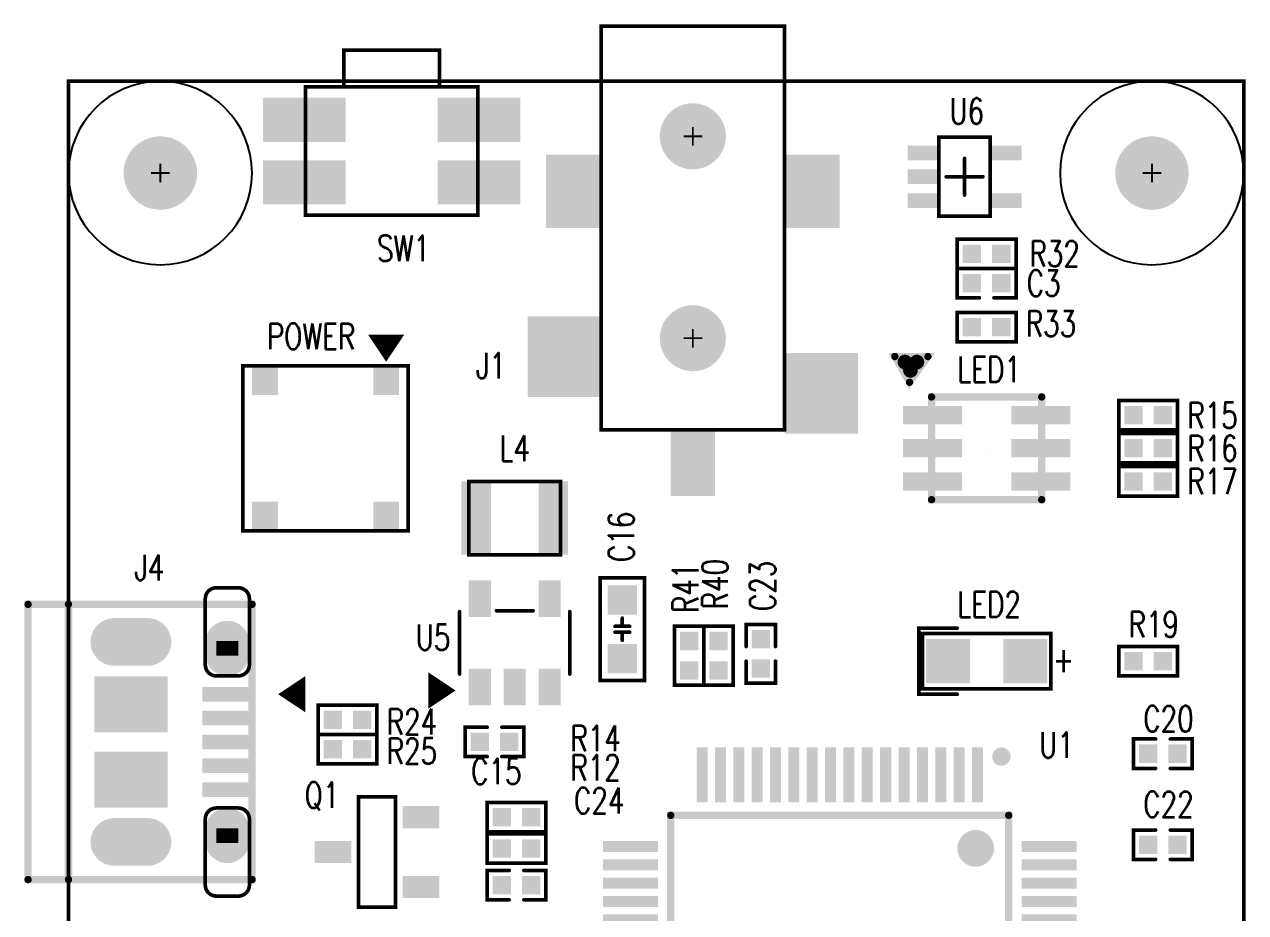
# Model space of a CAD drawing. Extents: x -1.2 to 32.1, y -19.6 to 61.6.
# Drawn here: x -1.2 to 32.05, y 37.35 to 61.55 of the extents above; entities that cross this region are included whole.
import ezdxf
from ezdxf.enums import TextEntityAlignment as Align

# ---------------------------------------------------------------- set-up
doc = ezdxf.new("R2010")
doc.units = 0
doc.header["$MEASUREMENT"] = 0
for name, pattern in [('KEEPOUT_10000000$0', [2, 1, 1]), ('TRMIDX_5', [2, 1, 1]), ('TRMIDX_6', [2, 1, 1])]:
    doc.linetypes.add(name, pattern=pattern)
doc.layers.get('0').update_dxf_attribs({"linetype": 'CONTINUOUS'})
for name, color, linetype in [('BOARD_OUTLINE_00', 254, 'CONTINUOUS'), ('DRIL_NPLTE_THRU_01', 96, 'CONTINUOUS'), ('DRIL_PLTE_THRU_01', 96, 'CONTINUOUS'), ('DRIL_SYMBOL', 254, 'CONTINUOUS'), ('KEEPOUT_00', 4, 'CONTINUOUS'), ('PADS_INNER', 3, 'CONTINUOUS'), ('PADS_TOP', 3, 'CONTINUOUS'), ('PART_NAME_01', 254, 'CONTINUOUS'), ('PART_TOP_2DLINE_00', 255, 'CONTINUOUS'), ('PART_TOP_2DLINE_01', 255, 'CONTINUOUS'), ('PART_TOP_2DLINE_126', 254, 'CONTINUOUS'), ('PART_TOP_COPPER_01', 255, 'CONTINUOUS'), ('PART_TOP_TEXT_126', 254, 'CONTINUOUS'), ('TAG_00', 254, 'CONTINUOUS'), ('TAG_01', 254, 'CONTINUOUS')]:
    doc.layers.add(name, color=color, linetype=linetype)
doc.styles.add('W0$1', font='simplex', dxfattribs={"width": 0.75})

# ---------------------------------------------------------------- blocks, each defined once
blk = doc.blocks.new('SMOOTH_0$1')
at = {"const_width": 0.05}
blk.add_lwpolyline([(-0.025, 0, 1), (0.025, 0, 1)], format="xyb", close=True, dxfattribs=at)
blk = doc.blocks.new('BOARD_1')
at = {"layer": 'BOARD_OUTLINE_00', "const_width": 0.1}
blk.add_lwpolyline([(0, -1), (32, -1), (32, 59), (0, 59)], close=True, dxfattribs=at)
at = {"layer": 'BOARD_OUTLINE_00'}
for p in [(0, 59), (32, 59)]:
    blk.add_blockref('SMOOTH_0$1', p, dxfattribs=at)
blk = doc.blocks.new('PART_BODY_TOP_6')
at = {"layer": 'PART_TOP_2DLINE_01', "const_width": 0.1}
for points in [[(-0.2, 0.4), (-0.8, 0.4), (-0.8, -0.4), (-0.2, -0.4)], [(0.2, 0.4), (0.8, 0.4), (0.8, -0.4), (0.2, -0.4)]]:
    blk.add_lwpolyline(points, dxfattribs=at)
at = {"layer": 'PART_TOP_2DLINE_01'}
for p in [(-0.8, 0.4), (-0.2, 0.4), (0.2, 0.4), (0.8, 0.4), (-0.8, -0.4), (-0.2, -0.4), (0.2, -0.4), (0.8, -0.4)]:
    blk.add_blockref('SMOOTH_0$1', p, dxfattribs=at)
blk = doc.blocks.new('DRIL_HOLE_0')
blk.add_lwpolyline([(0, 0, 1), (0, 0, 1)], format="xyb", close=True)
blk = doc.blocks.new('PAD_0')
blk.add_lwpolyline([(0, 0, 1), (0, 0, 1)], format="xyb", close=True)
blk = doc.blocks.new('PAD_1')
at = {"const_width": 0.5}
blk.add_lwpolyline([(-0.25, 0), (0.25, 0)], dxfattribs=at)
blk = doc.blocks.new('STK_TOP_5')
at = {"layer": 'DRIL_NPLTE_THRU_01'}
blk.add_blockref('DRIL_HOLE_0', (0, 0), dxfattribs=at)
at = {"layer": 'PADS_INNER'}
blk.add_blockref('PAD_0', (0, 0), dxfattribs=at)
at = {"layer": 'PADS_TOP'}
blk.add_blockref('PAD_1', (0, 0), dxfattribs=at)
blk = doc.blocks.new('SYM_TOP_4')
for name, p in [('PART_BODY_TOP_6', (0, 0)), ('STK_TOP_5', (-0.4, 0)), ('STK_TOP_5', (0.4, 0))]:
    blk.add_blockref(name, p)
blk = doc.blocks.new('PART_TOP_1')
blk.add_blockref('SYM_TOP_4', (0, 0))
at = {"layer": 'PART_NAME_01', "style": 'W0$1', "width": 0.75}
blk.add_text('C15', height=0.7, dxfattribs=at).set_placement((0.05, -0.8), align=Align.MIDDLE_CENTER)
blk = doc.blocks.new('PART_TOP_4')
blk.add_blockref('SYM_TOP_4', (0, 0))
at = {"layer": 'PART_NAME_01', "style": 'W0$1', "width": 0.75}
blk.add_text('C20', height=0.7, dxfattribs=at).set_placement((0.15, 0.95), align=Align.MIDDLE_CENTER)
blk = doc.blocks.new('PART_TOP_6')
blk.add_blockref('SYM_TOP_4', (0, 0))
at = {"layer": 'PART_NAME_01', "style": 'W0$1', "width": 0.75}
blk.add_text('C22', height=0.7, dxfattribs=at).set_placement((0.15, 1.1), align=Align.MIDDLE_CENTER)
blk = doc.blocks.new('PART_TOP_7')
blk.add_blockref('SYM_TOP_4', (0, 0))
at = {"layer": 'PART_NAME_01', "style": 'W0$1', "width": 0.75}
blk.add_text('C23', height=0.7, dxfattribs=at).set_placement((1.85, -0.05), align=Align.MIDDLE_CENTER)
blk = doc.blocks.new('PART_TOP_8')
blk.add_blockref('SYM_TOP_4', (0, 0))
at = {"layer": 'PART_NAME_01', "style": 'W0$1', "width": 0.75}
blk.add_text('C24', height=0.7, rotation=180, dxfattribs=at).set_placement((-2.25, -2.3), align=Align.MIDDLE_CENTER)
blk = doc.blocks.new('PART_TOP_9')
blk.add_blockref('SYM_TOP_4', (0, 0))
at = {"layer": 'PART_NAME_01', "style": 'W0$1', "width": 0.75}
blk.add_text('C3', height=0.7, rotation=180, dxfattribs=at).set_placement((-1.55, 0), align=Align.MIDDLE_CENTER)
blk = doc.blocks.new('PART_BODY_TOP_7')
at = {"layer": 'PART_TOP_2DLINE_00', "const_width": 0.1}
blk.add_lwpolyline([(-1.4, 0.6), (1.4, 0.6), (1.4, -0.6), (-1.4, -0.6)], close=True, dxfattribs=at)
for points in [[(-0.3, 0), (-0.08, 0)], [(-0.08, 0.2), (-0.08, -0.2)], [(0.08, 0.2), (0.08, -0.2)], [(0.08, 0), (0.3, 0)]]:
    blk.add_lwpolyline(points, dxfattribs=at)
at = {"layer": 'PART_TOP_2DLINE_00'}
for p in [(-1.4, 0.6), (1.4, 0.6), (-0.3, 0), (-0.08, 0.2), (-0.08, 0), (0.08, 0.2), (0.08, 0), (0.3, 0), (-0.08, -0.2), (0.08, -0.2), (-1.4, -0.6), (1.4, -0.6)]:
    blk.add_blockref('SMOOTH_0$1', p, dxfattribs=at)
blk = doc.blocks.new('PAD_2')
at = {"const_width": 0.8}
blk.add_lwpolyline([(-0.4, 0), (0.4, 0)], dxfattribs=at)
blk = doc.blocks.new('STK_TOP_6')
at = {"layer": 'DRIL_NPLTE_THRU_01'}
blk.add_blockref('DRIL_HOLE_0', (0, 0), dxfattribs=at)
at = {"layer": 'PADS_INNER'}
blk.add_blockref('PAD_0', (0, 0), dxfattribs=at)
at = {"layer": 'PADS_TOP'}
blk.add_blockref('PAD_2', (0, 0), dxfattribs=at)
blk = doc.blocks.new('SYM_TOP_5')
for name, p in [('STK_TOP_6', (-0.8, 0)), ('PART_BODY_TOP_7', (0, 0)), ('STK_TOP_6', (0.8, 0))]:
    blk.add_blockref(name, p)
blk = doc.blocks.new('PART_TOP_16')
blk.add_blockref('SYM_TOP_5', (0, 0))
at = {"layer": 'PART_NAME_01', "style": 'W0$1', "width": 0.75}
blk.add_text('C16', height=0.7, rotation=180, dxfattribs=at).set_placement((-1.83, 0.32))
blk = doc.blocks.new('PART_BODY_TOP_8')
at = {"layer": 'PART_TOP_2DLINE_00', "const_width": 0.1}
for points in [[(-1.5, 0.85), (-1.5, -0.85)], [(-0.5, 0.875), (0.5, 0.875)], [(1.5, 0.85), (1.5, -0.85)], [(-2.3, -1), (-2.15, -1)], [(-2.3, -1.1), (-2, -1.1)], [(-2.3, -1.2), (-1.85, -1.2)], [(-2.3, -1.3), (-1.7, -1.3)], [(-2.3, -1.4), (-1.85, -1.4)], [(-2.3, -1.5), (-2, -1.5)], [(-2.3, -1.6), (-2.15, -1.6)]]:
    blk.add_lwpolyline(points, dxfattribs=at)
blk.add_lwpolyline([(-2.3, -0.9), (-1.7, -1.3), (-2.3, -1.7)], close=True, dxfattribs=at)
at = {"layer": 'PART_TOP_2DLINE_00'}
for p in [(-1.5, 0.85), (-0.5, 0.875), (0.5, 0.875), (1.5, 0.85), (-2.3, -0.9), (-2.3, -1), (-2.15, -1), (-1.5, -0.85), (1.5, -0.85), (-2.3, -1.1), (-2.3, -1.2), (-2.3, -1.3), (-2, -1.1), (-1.85, -1.2), (-1.7, -1.3), (-1.7, -1.3), (-2.3, -1.4), (-2.3, -1.5), (-2.3, -1.6), (-2.3, -1.7), (-2.15, -1.6), (-2, -1.5), (-1.85, -1.4)]:
    blk.add_blockref('SMOOTH_0$1', p, dxfattribs=at)
blk = doc.blocks.new('PAD_3')
at = {"const_width": 0.6}
blk.add_lwpolyline([(-0.5, 0), (0.5, 0)], dxfattribs=at)
blk = doc.blocks.new('STK_TOP_7')
at = {"layer": 'DRIL_NPLTE_THRU_01'}
blk.add_blockref('DRIL_HOLE_0', (0, 0), dxfattribs=at)
at = {"layer": 'PADS_INNER'}
blk.add_blockref('PAD_0', (0, 0), dxfattribs=at)
at = {"layer": 'PADS_TOP', "rotation": 90}
blk.add_blockref('PAD_3', (0, 0), dxfattribs=at)
blk = doc.blocks.new('SYM_TOP_6')
for name, p in [('STK_TOP_7', (-0.95, 1.2)), ('STK_TOP_7', (0.95, 1.2)), ('PART_BODY_TOP_8', (0, 0)), ('STK_TOP_7', (-0.95, -1.2)), ('STK_TOP_7', (0, -1.2)), ('STK_TOP_7', (0.95, -1.2))]:
    blk.add_blockref(name, p)
blk = doc.blocks.new('PART_TOP_19')
blk.add_blockref('SYM_TOP_6', (0, 0))
at = {"layer": 'PART_NAME_01', "style": 'W0$1', "width": 0.75}
blk.add_text('U5', height=0.7, dxfattribs=at).set_placement((-2.225, 0.15), align=Align.MIDDLE_CENTER)
blk = doc.blocks.new('PART_BODY_TOP_14')
at = {"layer": 'PART_TOP_2DLINE_00', "const_width": 0.1}
blk.add_lwpolyline([(-1.5, 0.5), (1.5, 0.5), (1.5, -0.5), (-1.5, -0.5)], close=True, dxfattribs=at)
at = {"layer": 'PART_TOP_2DLINE_00'}
for p in [(-1.5, 0.5), (1.5, 0.5), (-1.5, -0.5), (1.5, -0.5)]:
    blk.add_blockref('SMOOTH_0$1', p, dxfattribs=at)
blk = doc.blocks.new('SYM_TOP_12')
for name, p in [('STK_TOP_7', (0, 1.2)), ('PART_BODY_TOP_14', (0, 0)), ('STK_TOP_7', (-0.95, -1.2)), ('STK_TOP_7', (0.95, -1.2))]:
    blk.add_blockref(name, p)
blk = doc.blocks.new('PART_TOP_20')
blk.add_blockref('SYM_TOP_12', (0, 0))
at = {"layer": 'PART_NAME_01', "style": 'W0$1', "width": 0.75}
blk.add_text('Q1', height=0.7, rotation=270, dxfattribs=at).set_placement((1.55, 1.5), align=Align.MIDDLE_CENTER)
blk = doc.blocks.new('PART_BODY_TOP_10')
at = {"layer": 'PART_TOP_2DLINE_01', "const_width": 0.1}
blk.add_lwpolyline([(-0.8, 0.4), (0.8, 0.4), (0.8, -0.4), (-0.8, -0.4)], close=True, dxfattribs=at)
at = {"layer": 'PART_TOP_2DLINE_01'}
for p in [(-0.8, 0.4), (0.8, 0.4), (-0.8, -0.4), (0.8, -0.4)]:
    blk.add_blockref('SMOOTH_0$1', p, dxfattribs=at)
blk = doc.blocks.new('STK_TOP_8')
at = {"layer": 'DRIL_NPLTE_THRU_01'}
blk.add_blockref('DRIL_HOLE_0', (0, 0), dxfattribs=at)
at = {"layer": 'PADS_INNER'}
blk.add_blockref('PAD_0', (0, 0), dxfattribs=at)
at = {"layer": 'PADS_TOP'}
blk.add_blockref('PAD_1', (0, 0), dxfattribs=at)
blk = doc.blocks.new('SYM_TOP_8')
for name, p in [('PART_BODY_TOP_10', (0, 0)), ('STK_TOP_8', (-0.4, 0)), ('STK_TOP_8', (0.4, 0))]:
    blk.add_blockref(name, p)
blk = doc.blocks.new('PART_TOP_26')
blk.add_blockref('SYM_TOP_8', (0, 0))
at = {"layer": 'PART_NAME_01', "style": 'W0$1', "width": 0.75}
blk.add_text('R12', height=0.7, rotation=180, dxfattribs=at).set_placement((-2.15, -2.2), align=Align.MIDDLE_CENTER)
blk = doc.blocks.new('PART_TOP_28')
blk.add_blockref('SYM_TOP_8', (0, 0))
at = {"layer": 'PART_NAME_01', "style": 'W0$1', "width": 0.75}
blk.add_text('R14', height=0.7, rotation=180, dxfattribs=at).set_placement((-2.15, -2.15), align=Align.MIDDLE_CENTER)
blk = doc.blocks.new('PART_TOP_29')
blk.add_blockref('SYM_TOP_8', (0, 0))
at = {"layer": 'PART_NAME_01', "style": 'W0$1', "width": 0.75}
blk.add_text('R19', height=0.7, dxfattribs=at).set_placement((0.15, 1), align=Align.MIDDLE_CENTER)
blk = doc.blocks.new('PART_TOP_31')
blk.add_blockref('SYM_TOP_8', (0, 0))
at = {"layer": 'PART_NAME_01', "style": 'W0$1', "width": 0.75}
blk.add_text('R24', height=0.7, dxfattribs=at).set_placement((1.75, -0.05), align=Align.MIDDLE_CENTER)
blk = doc.blocks.new('PART_TOP_32')
blk.add_blockref('SYM_TOP_8', (0, 0))
at = {"layer": 'PART_NAME_01', "style": 'W0$1', "width": 0.75}
blk.add_text('R25', height=0.7, dxfattribs=at).set_placement((1.75, -0.05), align=Align.MIDDLE_CENTER)
blk = doc.blocks.new('SMOOTH_0$2')
at = {"const_width": 0.1}
blk.add_lwpolyline([(-0.05, 0, 1), (0.05, 0, 1)], format="xyb", close=True, dxfattribs=at)
blk = doc.blocks.new('PART_BODY_TOP_11')
at = {"layer": 'PART_TOP_2DLINE_00', "const_width": 0.2}
blk.add_lwpolyline([(-4.6, -4.6), (-4.6, 4.6), (4.6, 4.6), (4.6, -4.6)], close=True, dxfattribs=at)
at = {"layer": 'PART_TOP_2DLINE_00'}
for points, const_width in [([(-6.325, 4.4, 1), (-6.075, 4.4, 1)], 0.25), ([(-3.95, 3.7, 1), (-3.45, 3.7, 1)], 0.5)]:
    blk.add_lwpolyline(points, format="xyb", close=True, dxfattribs=dict(at, const_width=const_width))
for p in [(-4.6, 4.6), (4.6, 4.6), (-4.6, -4.6), (4.6, -4.6)]:
    blk.add_blockref('SMOOTH_0$2', p, dxfattribs=at)
blk = doc.blocks.new('PAD_4')
at = {"const_width": 0.3}
blk.add_lwpolyline([(-0.75, 0), (0.75, 0)], dxfattribs=at)
blk = doc.blocks.new('STK_TOP_9')
at = {"layer": 'DRIL_NPLTE_THRU_01'}
blk.add_blockref('DRIL_HOLE_0', (0, 0), dxfattribs=at)
at = {"layer": 'PADS_INNER'}
blk.add_blockref('PAD_0', (0, 0), dxfattribs=at)
at = {"layer": 'PADS_TOP'}
blk.add_blockref('PAD_4', (0, 0), dxfattribs=at)
blk = doc.blocks.new('STK_TOP_10')
at = {"layer": 'DRIL_NPLTE_THRU_01'}
blk.add_blockref('DRIL_HOLE_0', (0, 0), dxfattribs=at)
at = {"layer": 'PADS_INNER'}
blk.add_blockref('PAD_0', (0, 0), dxfattribs=at)
at = {"layer": 'PADS_TOP', "rotation": 90}
blk.add_blockref('PAD_4', (0, 0), dxfattribs=at)
blk = doc.blocks.new('SYM_TOP_9')
for name, p in [('STK_TOP_10', (-3.75, 5.7)), ('STK_TOP_10', (-3.25, 5.7)), ('STK_TOP_10', (-2.75, 5.7)), ('STK_TOP_10', (-2.25, 5.7)), ('STK_TOP_10', (-1.75, 5.7)), ('STK_TOP_10', (-1.25, 5.7)), ('STK_TOP_10', (-0.75, 5.7)), ('STK_TOP_10', (-0.25, 5.7)), ('STK_TOP_10', (0.25, 5.7)), ('STK_TOP_10', (0.75, 5.7)), ('STK_TOP_10', (1.25, 5.7)), ('STK_TOP_10', (1.75, 5.7)), ('STK_TOP_10', (2.25, 5.7)), ('STK_TOP_10', (2.75, 5.7)), ('STK_TOP_10', (3.25, 5.7)), ('STK_TOP_10', (3.75, 5.7)), ('PART_BODY_TOP_11', (0, 0)), ('STK_TOP_9', (-5.7, 3.75)), ('STK_TOP_9', (5.7, 3.75)), ('STK_TOP_9', (-5.7, 3.25)), ('STK_TOP_9', (5.7, 3.25)), ('STK_TOP_9', (-5.7, 2.75)), ('STK_TOP_9', (5.7, 2.75)), ('STK_TOP_9', (-5.7, 2.25)), ('STK_TOP_9', (5.7, 2.25)), ('STK_TOP_9', (-5.7, 1.75)), ('STK_TOP_9', (5.7, 1.75)), ('STK_TOP_9', (-5.7, 1.25)), ('STK_TOP_9', (5.7, 1.25)), ('STK_TOP_9', (-5.7, 0.75)), ('STK_TOP_9', (5.7, 0.75)), ('STK_TOP_9', (-5.7, 0.25)), ('STK_TOP_9', (5.7, 0.25)), ('STK_TOP_9', (-5.7, -0.25)), ('STK_TOP_9', (5.7, -0.25)), ('STK_TOP_9', (-5.7, -0.75)), ('STK_TOP_9', (5.7, -0.75)), ('STK_TOP_9', (-5.7, -1.25)), ('STK_TOP_9', (5.7, -1.25)), ('STK_TOP_9', (-5.7, -1.75)), ('STK_TOP_9', (5.7, -1.75)), ('STK_TOP_9', (-5.7, -2.25)), ('STK_TOP_9', (5.7, -2.25)), ('STK_TOP_9', (-5.7, -2.75)), ('STK_TOP_9', (5.7, -2.75)), ('STK_TOP_9', (-5.7, -3.25)), ('STK_TOP_9', (5.7, -3.25)), ('STK_TOP_9', (-5.7, -3.75)), ('STK_TOP_9', (5.7, -3.75)), ('STK_TOP_10', (-3.75, -5.7)), ('STK_TOP_10', (-3.25, -5.7)), ('STK_TOP_10', (-2.75, -5.7)), ('STK_TOP_10', (-2.25, -5.7)), ('STK_TOP_10', (-1.75, -5.7)), ('STK_TOP_10', (-1.25, -5.7)), ('STK_TOP_10', (-0.75, -5.7)), ('STK_TOP_10', (-0.25, -5.7)), ('STK_TOP_10', (0.25, -5.7)), ('STK_TOP_10', (0.75, -5.7)), ('STK_TOP_10', (1.25, -5.7)), ('STK_TOP_10', (1.75, -5.7)), ('STK_TOP_10', (2.25, -5.7)), ('STK_TOP_10', (2.75, -5.7)), ('STK_TOP_10', (3.25, -5.7)), ('STK_TOP_10', (3.75, -5.7))]:
    blk.add_blockref(name, p)
blk = doc.blocks.new('PART_TOP_42')
blk.add_blockref('SYM_TOP_9', (0, 0))
at = {"layer": 'PART_NAME_01', "style": 'W0$1', "width": 0.75}
blk.add_text('U1', height=0.7, rotation=90, dxfattribs=at).set_placement((-6.52, 5.9), align=Align.MIDDLE_CENTER)
blk = doc.blocks.new('PART_BODY_TOP_12')
at = {"layer": 'PART_TOP_2DLINE_01', "const_width": 0.1}
blk.add_lwpolyline([(-0.8, 0.9), (-1.85, 0.9), (-1.85, -0.9), (-0.8, -0.9)], dxfattribs=at)
blk.add_lwpolyline([(-1.75, 0.75), (1.75, 0.75), (1.75, -0.75), (-1.75, -0.75)], close=True, dxfattribs=at)
at = {"layer": 'PART_TOP_2DLINE_01'}
for p in [(-1.85, 0.9), (-1.75, 0.75), (-0.8, 0.9), (1.75, 0.75), (-1.85, -0.9), (-1.75, -0.75), (-0.8, -0.9), (1.75, -0.75)]:
    blk.add_blockref('SMOOTH_0$1', p, dxfattribs=at)
at = {"layer": 'PART_TOP_TEXT_126', "style": 'W0$1', "width": 0.75}
blk.add_text('+', height=0.7, dxfattribs=at).set_placement((1.8, -0.3))
blk = doc.blocks.new('PAD_5')
at = {"const_width": 1.2}
blk.add_lwpolyline([(-0.6, 0), (0.6, 0)], dxfattribs=at)
blk = doc.blocks.new('STK_TOP_11')
at = {"layer": 'DRIL_NPLTE_THRU_01'}
blk.add_blockref('DRIL_HOLE_0', (0, 0), dxfattribs=at)
at = {"layer": 'PADS_INNER'}
blk.add_blockref('PAD_0', (0, 0), dxfattribs=at)
at = {"layer": 'PADS_TOP'}
blk.add_blockref('PAD_5', (0, 0), dxfattribs=at)
blk = doc.blocks.new('SYM_TOP_10')
for name, p in [('PART_BODY_TOP_12', (0, 0)), ('STK_TOP_11', (-1.05, 0)), ('STK_TOP_11', (1.05, 0))]:
    blk.add_blockref(name, p)
blk = doc.blocks.new('PART_TOP_43')
blk.add_blockref('SYM_TOP_10', (0, 0))
at = {"layer": 'PART_NAME_01', "style": 'W0$1', "width": 0.75}
blk.add_text('LED2', height=0.7, dxfattribs=at).set_placement((-0.8, 1.2))
blk = doc.blocks.new('PART_BODY_TOP_15')
at = {"layer": 'PART_TOP_2DLINE_00', "const_width": 0.1}
blk.add_lwpolyline([(-1.25, -1), (1.25, -1), (1.25, 1), (-1.25, 1)], close=True, dxfattribs=at)
at = {"layer": 'PART_TOP_2DLINE_00'}
for p in [(-1.25, 1), (1.25, 1), (-1.25, -1), (1.25, -1)]:
    blk.add_blockref('SMOOTH_0$1', p, dxfattribs=at)
blk = doc.blocks.new('PAD_8')
at = {"const_width": 0.8}
blk.add_lwpolyline([(-1, 0), (1, 0)], dxfattribs=at)
blk = doc.blocks.new('STK_TOP_14')
at = {"layer": 'DRIL_PLTE_THRU_01'}
blk.add_blockref('DRIL_HOLE_0', (0, 0), dxfattribs=at)
at = {"layer": 'PADS_INNER'}
blk.add_blockref('PAD_0', (0, 0), dxfattribs=at)
at = {"layer": 'PADS_TOP', "rotation": 90}
blk.add_blockref('PAD_8', (0, 0), dxfattribs=at)
blk = doc.blocks.new('SYM_TOP_13')
for name, p in [('STK_TOP_14', (-1.05, 0)), ('STK_TOP_14', (1.05, 0)), ('PART_BODY_TOP_15', (0, 0))]:
    blk.add_blockref(name, p)
blk = doc.blocks.new('PART_TOP_45')
blk.add_blockref('SYM_TOP_13', (0, 0))
at = {"layer": 'PART_NAME_01', "style": 'W0$1', "width": 0.75}
blk.add_text('L4', height=0.7, rotation=180, dxfattribs=at).set_placement((0, -1.9), align=Align.MIDDLE_CENTER)
blk = doc.blocks.new('SMOOTH_0$4')
at = {"const_width": 0.2}
blk.add_lwpolyline([(-0.1, 0, 1), (0.1, 0, 1)], format="xyb", close=True, dxfattribs=at)
blk = doc.blocks.new('PART_BODY_TOP_17')
at = {"layer": 'PART_TOP_2DLINE_00'}
for points, const_width in [([(-2.5, 2.5), (-1.6, 2.5), (-2.1, 1.8)], 0.2), ([(-2.225, 2.35), (-1.9, 2.35), (-2.075, 2.125)], 0.4), ([(-1.5, 1.4), (1.5, 1.4), (1.5, -1.4), (-1.5, -1.4)], 0.2)]:
    blk.add_lwpolyline(points, close=True, dxfattribs=dict(at, const_width=const_width))
at = {"layer": 'TAG_00'}
blk.add_lwpolyline([(0, 0), (0, 0)], dxfattribs=at)
blk.add_lwpolyline([(0, 0), (0, 0)], dxfattribs=at)
at = {"layer": 'TAG_01'}
blk.add_lwpolyline([(0, 0), (0, 0)], dxfattribs=at)
blk.add_lwpolyline([(0, 0), (0, 0)], dxfattribs=at)
at = {"layer": 'PART_TOP_2DLINE_00'}
for name, p in [('SMOOTH_0$2', (-2.5, 2.5)), ('SMOOTH_0$4', (-2.225, 2.35)), ('SMOOTH_0$4', (-1.9, 2.35)), ('SMOOTH_0$2', (-1.6, 2.5)), ('SMOOTH_0$4', (-2.075, 2.125)), ('SMOOTH_0$2', (-2.1, 1.8)), ('SMOOTH_0$2', (-1.5, 1.4)), ('SMOOTH_0$2', (1.5, 1.4)), ('SMOOTH_0$2', (-1.5, -1.4)), ('SMOOTH_0$2', (1.5, -1.4))]:
    blk.add_blockref(name, p, dxfattribs=at)
blk = doc.blocks.new('PAD_10')
at = {"const_width": 0.5}
blk.add_lwpolyline([(-0.8, 0), (0.8, 0)], dxfattribs=at)
blk = doc.blocks.new('STK_TOP_16')
at = {"layer": 'DRIL_NPLTE_THRU_01'}
blk.add_blockref('DRIL_HOLE_0', (0, 0), dxfattribs=at)
at = {"layer": 'PADS_INNER'}
blk.add_blockref('PAD_0', (0, 0), dxfattribs=at)
at = {"layer": 'PADS_TOP'}
blk.add_blockref('PAD_10', (0, 0), dxfattribs=at)
blk = doc.blocks.new('SYM_TOP_15')
for name, p in [('PART_BODY_TOP_17', (0, 0)), ('STK_TOP_16', (-1.475, 0.9)), ('STK_TOP_16', (1.475, 0.9)), ('STK_TOP_16', (-1.475, 0)), ('STK_TOP_16', (1.475, 0)), ('STK_TOP_16', (-1.475, -0.9)), ('STK_TOP_16', (1.475, -0.9))]:
    blk.add_blockref(name, p)
blk = doc.blocks.new('PART_TOP_47')
blk.add_blockref('SYM_TOP_15', (0, 0))
at = {"layer": 'PART_NAME_01', "style": 'W0$1', "width": 0.75}
blk.add_text('LED1', height=0.7, dxfattribs=at).set_placement((-0.8, 1.8))
blk = doc.blocks.new('PART_TOP_48')
blk.add_blockref('SYM_TOP_8', (0, 0))
at = {"layer": 'PART_NAME_01', "style": 'W0$1', "width": 0.75}
blk.add_text('R15', height=0.7, rotation=180, dxfattribs=at).set_placement((-1.75, 0), align=Align.MIDDLE_CENTER)
blk = doc.blocks.new('PART_TOP_49')
blk.add_blockref('SYM_TOP_8', (0, 0))
at = {"layer": 'PART_NAME_01', "style": 'W0$1', "width": 0.75}
blk.add_text('R16', height=0.7, rotation=180, dxfattribs=at).set_placement((-1.75, 0), align=Align.MIDDLE_CENTER)
blk = doc.blocks.new('PART_TOP_50')
blk.add_blockref('SYM_TOP_8', (0, 0))
at = {"layer": 'PART_NAME_01', "style": 'W0$1', "width": 0.75}
blk.add_text('R17', height=0.7, rotation=180, dxfattribs=at).set_placement((-1.75, 0), align=Align.MIDDLE_CENTER)
blk = doc.blocks.new('PART_BODY_TOP_18')
at = {"layer": 'PART_TOP_2DLINE_00', "const_width": 0.2}
for points in [[(-3.75, 0), (3.75, 0), (3.75, -6.1), (-3.75, -6.1)], [(-3.75, 0), (3.75, 0), (3.75, -5), (-3.75, -5)]]:
    blk.add_lwpolyline(points, close=True, dxfattribs=at)
at = {"layer": 'PART_TOP_2DLINE_01', "const_width": 0.1}
blk.add_lwpolyline([(-0.9, 1.4), (-1.3, 0.8), (-1.7, 1.4)], close=True, dxfattribs=at)
for points in [[(-1.6, 1.4), (-1.6, 1.25)], [(-1.5, 1.4), (-1.5, 1.1)], [(-1.4, 1.4), (-1.4, 0.95)], [(-1.3, 1.4), (-1.3, 0.8)], [(-1.2, 1.4), (-1.2, 0.95)], [(-1.1, 1.4), (-1.1, 1.1)], [(-1, 1.4), (-1, 1.25)]]:
    blk.add_lwpolyline(points, dxfattribs=at)
at = {"layer": 'PART_TOP_COPPER_01', "linetype": 'TRMIDX_5', "const_width": 0.1}
blk.add_lwpolyline([(-4.2, -0.975, 0.414214), (-3.9, -1.275), (-2.1, -1.275, 0.414214), (-1.8, -0.975), (-1.8, -0.375, 0.414214), (-2.1, -0.075), (-3.9, -0.075, 0.414214), (-4.2, -0.375)], format="xyb", close=True, dxfattribs=at)
at = {"layer": 'PART_TOP_COPPER_01', "linetype": 'TRMIDX_6', "const_width": 0.1}
blk.add_lwpolyline([(1.8, -0.975, 0.414214), (2.1, -1.275), (3.9, -1.275, 0.414214), (4.2, -0.975), (4.2, -0.375, 0.414214), (3.9, -0.075), (2.1, -0.075, 0.414214), (1.8, -0.375)], format="xyb", close=True, dxfattribs=at)
at = {"layer": 'PART_TOP_2DLINE_00'}
for p in [(-3.75, 0), (-3.75, 0), (3.75, 0), (3.75, 0), (-3.75, -5), (3.75, -5), (-3.75, -6.1), (3.75, -6.1)]:
    blk.add_blockref('SMOOTH_0$2', p, dxfattribs=at)
at = {"layer": 'PART_TOP_2DLINE_01'}
for p in [(-1.7, 1.4), (-1.6, 1.4), (-1.5, 1.4), (-1.4, 1.4), (-1.3, 1.4), (-1.2, 1.4), (-1.1, 1.4), (-1, 1.4), (-0.9, 1.4), (-1.6, 1.25), (-1.5, 1.1), (-1.4, 0.95), (-1.2, 0.95), (-1.1, 1.1), (-1, 1.25), (-1.3, 0.8), (-1.3, 0.8)]:
    blk.add_blockref('SMOOTH_0$1', p, dxfattribs=at)
at = {"layer": 'PART_TOP_COPPER_01'}
for p in [(-4.2, -0.975), (1.8, -0.975), (-3.9, -1.275), (2.1, -1.275)]:
    blk.add_blockref('SMOOTH_0$1', p, dxfattribs=at)
blk = doc.blocks.new('PAD_11')
at = {"const_width": 0.4}
blk.add_lwpolyline([(-0.675, 0), (0.675, 0)], dxfattribs=at)
blk = doc.blocks.new('STK_TOP_17')
at = {"layer": 'DRIL_PLTE_THRU_01'}
blk.add_blockref('DRIL_HOLE_0', (0, 0), dxfattribs=at)
at = {"layer": 'PADS_INNER'}
blk.add_blockref('PAD_0', (0, 0), dxfattribs=at)
at = {"layer": 'PADS_TOP', "rotation": 90}
blk.add_blockref('PAD_11', (0, 0), dxfattribs=at)
blk = doc.blocks.new('DRIL_SLOT_0002300039000000000')
at = {"const_width": 0.3}
blk.add_lwpolyline([(-0.2, -0.15), (0.2, -0.15, 1), (0.2, 0.15), (-0.2, 0.15, 1)], format="xyb", close=True, dxfattribs=at)
blk = doc.blocks.new('PAD_12')
at = {"const_width": 0.6}
blk.add_lwpolyline([(-0.15, -0.3), (0.15, -0.3, 1), (0.15, 0.3), (-0.15, 0.3, 1)], format="xyb", close=True, dxfattribs=at)
blk = doc.blocks.new('STK_TOP_18')
at = {"layer": 'DRIL_PLTE_THRU_01'}
blk.add_blockref('DRIL_SLOT_0002300039000000000', (0, 0), dxfattribs=at)
at = {"layer": 'PADS_INNER'}
blk.add_blockref('PAD_12', (0, 0), dxfattribs=at)
at = {"layer": 'PADS_TOP'}
blk.add_blockref('PAD_12', (0, 0), dxfattribs=at)
blk = doc.blocks.new('PAD_13')
at = {"const_width": 1.525}
blk.add_lwpolyline([(-1, 0), (1, 0)], dxfattribs=at)
blk = doc.blocks.new('STK_TOP_19')
at = {"layer": 'DRIL_PLTE_THRU_01'}
blk.add_blockref('DRIL_HOLE_0', (0, 0), dxfattribs=at)
at = {"layer": 'PADS_INNER'}
blk.add_blockref('PAD_0', (0, 0), dxfattribs=at)
at = {"layer": 'PADS_TOP', "rotation": 90}
blk.add_blockref('PAD_13', (0, 0), dxfattribs=at)
blk = doc.blocks.new('DRIL_SLOT_0002300051000000900')
at = {"const_width": 0.3}
blk.add_lwpolyline([(0.15, -0.35), (0.15, 0.35, 1), (-0.15, 0.35), (-0.15, -0.35, 1)], format="xyb", close=True, dxfattribs=at)
blk = doc.blocks.new('PAD_14')
at = {"const_width": 0.65}
blk.add_lwpolyline([(-0.45, -0.325), (0.45, -0.325, 1), (0.45, 0.325), (-0.45, 0.325, 1)], format="xyb", close=True, dxfattribs=at)
blk = doc.blocks.new('STK_TOP_20')
at = {"layer": 'DRIL_PLTE_THRU_01'}
blk.add_blockref('DRIL_SLOT_0002300051000000900', (0, 0), dxfattribs=at)
at = {"layer": 'PADS_INNER', "rotation": 90}
blk.add_blockref('PAD_14', (0, 0), dxfattribs=at)
at = {"layer": 'PADS_TOP', "rotation": 90}
blk.add_blockref('PAD_14', (0, 0), dxfattribs=at)
blk = doc.blocks.new('SYM_TOP_16')
for name, p in [('PART_BODY_TOP_18', (0, 0)), ('STK_TOP_17', (-1.3, -0.68)), ('STK_TOP_17', (-0.65, -0.68)), ('STK_TOP_17', (0, -0.68)), ('STK_TOP_17', (0.65, -0.68)), ('STK_TOP_17', (1.3, -0.68)), ('STK_TOP_18', (-2.55, -0.675)), ('STK_TOP_18', (2.55, -0.675)), ('STK_TOP_19', (-1.025, -3.3)), ('STK_TOP_19', (1.025, -3.3)), ('STK_TOP_20', (-2.725, -3.3)), ('STK_TOP_20', (2.725, -3.3))]:
    blk.add_blockref(name, p)
blk = doc.blocks.new('PART_TOP_51')
blk.add_blockref('SYM_TOP_16', (0, 0))
at = {"layer": 'PART_NAME_01', "style": 'W0$1', "width": 0.75}
blk.add_text('J4', height=0.7, rotation=90, dxfattribs=at).set_placement((-4.4, -3.2))
blk = doc.blocks.new('PART_TOP_57')
blk.add_blockref('SYM_TOP_8', (0, 0))
at = {"layer": 'PART_NAME_01', "style": 'W0$1', "width": 0.75}
blk.add_text('R40', height=0.7, dxfattribs=at).set_placement((1.95, 0.1), align=Align.MIDDLE_CENTER)
blk = doc.blocks.new('PART_TOP_58')
blk.add_blockref('SYM_TOP_8', (0, 0))
at = {"layer": 'PART_NAME_01', "style": 'W0$1', "width": 0.75}
blk.add_text('R41', height=0.7, dxfattribs=at).set_placement((1.85, 0.1), align=Align.MIDDLE_CENTER)
blk = doc.blocks.new('PART_BODY_TOP_22')
at = {"layer": 'PART_TOP_2DLINE_01', "const_width": 0.1}
blk.add_lwpolyline([(-3.05, 2.05), (-2.45, 1.65), (-3.05, 1.25)], close=True, dxfattribs=at)
for points in [[(-3.05, 1.95), (-2.9, 1.95)], [(-3.05, 1.85), (-2.75, 1.85)], [(-3.05, 1.75), (-2.6, 1.75)], [(-3.05, 1.65), (-2.45, 1.65)], [(-3.05, 1.55), (-2.6, 1.55)], [(-3.05, 1.45), (-2.75, 1.45)], [(-3.05, 1.35), (-2.9, 1.35)]]:
    blk.add_lwpolyline(points, dxfattribs=at)
at = {"layer": 'PART_TOP_2DLINE_126', "const_width": 0.1}
for points in [[(-2.25, 2.25), (2.25, 2.25), (2.25, -2.25), (-2.25, -2.25)], [(-2.25, -2.25), (2.25, -2.25), (2.25, 2.25), (-2.25, 2.25)]]:
    blk.add_lwpolyline(points, close=True, dxfattribs=at)
at = {"layer": 'PART_TOP_2DLINE_01'}
for p in [(-3.05, 2.05), (-3.05, 1.95), (-2.9, 1.95), (-3.05, 1.85), (-3.05, 1.75), (-3.05, 1.65), (-2.75, 1.85), (-2.6, 1.75), (-2.45, 1.65), (-2.45, 1.65), (-3.05, 1.55), (-3.05, 1.45), (-3.05, 1.35), (-2.9, 1.35), (-2.75, 1.45), (-2.6, 1.55), (-3.05, 1.25)]:
    blk.add_blockref('SMOOTH_0$1', p, dxfattribs=at)
at = {"layer": 'PART_TOP_2DLINE_126'}
for p in [(-2.25, 2.25), (-2.25, 2.25), (2.25, 2.25), (2.25, 2.25), (-2.25, -2.25), (-2.25, -2.25), (2.25, -2.25), (2.25, -2.25)]:
    blk.add_blockref('SMOOTH_0$1', p, dxfattribs=at)
blk = doc.blocks.new('PAD_15')
at = {"const_width": 0.7}
blk.add_lwpolyline([(-0.425, 0), (0.425, 0)], dxfattribs=at)
blk = doc.blocks.new('STK_TOP_22')
at = {"layer": 'DRIL_NPLTE_THRU_01'}
blk.add_blockref('DRIL_HOLE_0', (0, 0), dxfattribs=at)
at = {"layer": 'PADS_INNER'}
blk.add_blockref('PAD_0', (0, 0), dxfattribs=at)
at = {"layer": 'PADS_TOP'}
blk.add_blockref('PAD_15', (0, 0), dxfattribs=at)
blk = doc.blocks.new('SYM_TOP_20')
for name, p in [('PART_BODY_TOP_22', (0, 0)), ('STK_TOP_22', (-1.875, 1.65)), ('STK_TOP_22', (1.875, 1.65)), ('STK_TOP_22', (-1.875, -1.65)), ('STK_TOP_22', (1.875, -1.65))]:
    blk.add_blockref(name, p)
blk = doc.blocks.new('PART_TOP_68')
blk.add_blockref('SYM_TOP_20', (0, 0))
at = {"layer": 'PART_NAME_01', "style": 'W0$1', "width": 0.75}
blk.add_text('POWER', height=0.7, rotation=90, dxfattribs=at).set_placement((-2.7, -1.6))
blk = doc.blocks.new('PART_BODY_TOP_21')
at = {"layer": 'PART_TOP_2DLINE_00', "const_width": 0.1}
for points in [[(-1.3, 2.75), (1.3, 2.75), (1.3, 1.75), (-1.3, 1.75)], [(-2.35, -1.75), (2.35, -1.75), (2.35, 1.75), (-2.35, 1.75)]]:
    blk.add_lwpolyline(points, close=True, dxfattribs=at)
at = {"layer": 'PART_TOP_2DLINE_00'}
for p in [(-1.3, 2.75), (1.3, 2.75), (-2.35, 1.75), (-1.3, 1.75), (1.3, 1.75), (2.35, 1.75), (-2.35, -1.75), (2.35, -1.75)]:
    blk.add_blockref('SMOOTH_0$1', p, dxfattribs=at)
blk = doc.blocks.new('PAD_16')
at = {"const_width": 1.2}
blk.add_lwpolyline([(-1.125, 0), (1.125, 0)], dxfattribs=at)
blk = doc.blocks.new('STK_TOP_21')
at = {"layer": 'DRIL_NPLTE_THRU_01'}
blk.add_blockref('DRIL_HOLE_0', (0, 0), dxfattribs=at)
at = {"layer": 'PADS_INNER'}
blk.add_blockref('PAD_0', (0, 0), dxfattribs=at)
at = {"layer": 'PADS_TOP'}
blk.add_blockref('PAD_16', (0, 0), dxfattribs=at)
blk = doc.blocks.new('SYM_TOP_19')
for name, p in [('PART_BODY_TOP_21', (0, 0)), ('STK_TOP_21', (-2.375, 0.85)), ('STK_TOP_21', (2.375, 0.85)), ('STK_TOP_21', (-2.375, -0.85)), ('STK_TOP_21', (2.375, -0.85))]:
    blk.add_blockref(name, p)
blk = doc.blocks.new('PART_TOP_69')
blk.add_blockref('SYM_TOP_19', (0, 0))
at = {"layer": 'PART_NAME_01', "style": 'W0$1', "width": 0.75}
blk.add_text('SW1', height=0.7, dxfattribs=at).set_placement((-0.4, -3))
blk = doc.blocks.new('PART_TOP_77')
blk.add_blockref('SYM_TOP_8', (0, 0))
at = {"layer": 'PART_NAME_01', "style": 'W0$1', "width": 0.75}
blk.add_text('R32', height=0.7, dxfattribs=at).set_placement((1.85, 0), align=Align.MIDDLE_CENTER)
blk = doc.blocks.new('PART_BODY_TOP_26')
at = {"layer": 'PART_TOP_2DLINE_00', "const_width": 0.1}
blk.add_lwpolyline([(-0.7, 1.075), (0.7, 1.075), (0.7, -1.075), (-0.7, -1.075)], close=True, dxfattribs=at)
for points in [[(-0.5, 0), (0, 0), (0, 0.5)], [(0, -0.5), (0, 0), (0.5, 0)]]:
    blk.add_lwpolyline(points, dxfattribs=at)
at = {"layer": 'TAG_00'}
blk.add_lwpolyline([(0, 0), (0, 0)], dxfattribs=at)
at = {"layer": 'TAG_01'}
blk.add_lwpolyline([(0, 0), (0, 0)], dxfattribs=at)
at = {"layer": 'PART_TOP_2DLINE_00'}
for p in [(-0.7, 1.075), (0.7, 1.075), (0, 0.5), (-0.5, 0), (0, 0), (0, 0), (0.5, 0), (0, -0.5), (-0.7, -1.075), (0.7, -1.075)]:
    blk.add_blockref('SMOOTH_0$1', p, dxfattribs=at)
blk = doc.blocks.new('PAD_19')
at = {"const_width": 0.4}
blk.add_lwpolyline([(-0.45, 0), (0.45, 0)], dxfattribs=at)
blk = doc.blocks.new('STK_TOP_25')
at = {"layer": 'DRIL_PLTE_THRU_01'}
blk.add_blockref('DRIL_HOLE_0', (0, 0), dxfattribs=at)
at = {"layer": 'PADS_INNER'}
blk.add_blockref('PAD_0', (0, 0), dxfattribs=at)
at = {"layer": 'PADS_TOP'}
blk.add_blockref('PAD_19', (0, 0), dxfattribs=at)
blk = doc.blocks.new('SYM_TOP_24')
for name, p in [('PART_BODY_TOP_26', (0, 0)), ('STK_TOP_25', (-1.1, 0.65)), ('STK_TOP_25', (1.1, 0.65)), ('STK_TOP_25', (-1.1, 0)), ('STK_TOP_25', (-1.1, -0.65)), ('STK_TOP_25', (1.1, -0.65))]:
    blk.add_blockref(name, p)
blk = doc.blocks.new('PART_TOP_78')
blk.add_blockref('SYM_TOP_24', (0, 0))
at = {"layer": 'PART_NAME_01', "style": 'W0$1', "width": 0.75}
blk.add_text('U6', height=0.7, dxfattribs=at).set_placement((-0.414, 1.438))
blk = doc.blocks.new('PART_BODY_TOP_27')
at = {"layer": 'KEEPOUT_00', "linetype": 'KEEPOUT_10000000$0'}
blk.add_lwpolyline([(-2.5, 0, 1), (2.5, 0, 1)], format="xyb", close=True, dxfattribs=at)
blk = doc.blocks.new('DRIL_SYMBOL_2')
at = {"layer": 'DRIL_SYMBOL', "const_width": 0.0508}
for points in [[(-0.254, 0), (0.254, 0)], [(0, -0.254), (0, 0.254)]]:
    blk.add_lwpolyline(points, dxfattribs=at)
blk = doc.blocks.new('DRIL_HOLE_2')
at = {"const_width": 1}
blk.add_lwpolyline([(-0.5, 0, 1), (0.5, 0, 1)], format="xyb", close=True, dxfattribs=at)
blk.add_blockref('DRIL_SYMBOL_2', (0, 0))
blk = doc.blocks.new('PAD_20')
at = {"const_width": 1}
blk.add_lwpolyline([(0, -0.5, 1), (0, 0.5, 1)], format="xyb", close=True, dxfattribs=at)
blk = doc.blocks.new('STK_TOP_26')
at = {"layer": 'DRIL_NPLTE_THRU_01'}
blk.add_blockref('DRIL_HOLE_2', (0, 0), dxfattribs=at)
at = {"layer": 'PADS_INNER'}
blk.add_blockref('PAD_20', (0, 0), dxfattribs=at)
at = {"layer": 'PADS_TOP'}
blk.add_blockref('PAD_20', (0, 0), dxfattribs=at)
blk = doc.blocks.new('SYM_TOP_25')
for name in ['PART_BODY_TOP_27', 'STK_TOP_26']:
    blk.add_blockref(name, (0, 0))
blk = doc.blocks.new('PART_TOP_79')
blk.add_blockref('SYM_TOP_25', (0, 0))
blk = doc.blocks.new('PART_TOP_80')
blk.add_blockref('SYM_TOP_25', (0, 0))
blk = doc.blocks.new('PART_BODY_TOP_28')
at = {"layer": 'PART_TOP_2DLINE_00', "const_width": 0.1}
blk.add_lwpolyline([(0, 0), (11, 0), (11, 5), (0, 5)], close=True, dxfattribs=at)
at = {"layer": 'PART_TOP_2DLINE_00'}
for p in [(0, 5), (11, 5), (0, 0), (11, 0)]:
    blk.add_blockref('SMOOTH_0$1', p, dxfattribs=at)
blk = doc.blocks.new('PAD_21')
at = {"const_width": 1.5}
blk.add_lwpolyline([(-1, 0), (1, 0)], dxfattribs=at)
blk = doc.blocks.new('STK_TOP_28')
at = {"layer": 'DRIL_PLTE_THRU_01'}
blk.add_blockref('DRIL_HOLE_0', (0, 0), dxfattribs=at)
at = {"layer": 'PADS_INNER'}
blk.add_blockref('PAD_0', (0, 0), dxfattribs=at)
at = {"layer": 'PADS_TOP'}
blk.add_blockref('PAD_21', (0, 0), dxfattribs=at)
blk = doc.blocks.new('PAD_22')
at = {"const_width": 2}
blk.add_lwpolyline([(-1.1, 0), (1.1, 0)], dxfattribs=at)
blk = doc.blocks.new('STK_TOP_29')
at = {"layer": 'DRIL_PLTE_THRU_01'}
blk.add_blockref('DRIL_HOLE_0', (0, 0), dxfattribs=at)
at = {"layer": 'PADS_INNER'}
blk.add_blockref('PAD_0', (0, 0), dxfattribs=at)
at = {"layer": 'PADS_TOP'}
blk.add_blockref('PAD_22', (0, 0), dxfattribs=at)
blk = doc.blocks.new('PAD_23')
at = {"const_width": 1.2}
blk.add_lwpolyline([(-0.9, 0), (0.9, 0)], dxfattribs=at)
blk = doc.blocks.new('STK_TOP_30')
at = {"layer": 'DRIL_PLTE_THRU_01'}
blk.add_blockref('DRIL_HOLE_0', (0, 0), dxfattribs=at)
at = {"layer": 'PADS_INNER'}
blk.add_blockref('PAD_0', (0, 0), dxfattribs=at)
at = {"layer": 'PADS_TOP'}
blk.add_blockref('PAD_23', (0, 0), dxfattribs=at)
blk = doc.blocks.new('DRIL_SYMBOL_1$8')
at = {"layer": 'DRIL_SYMBOL', "const_width": 0.0508}
for points in [[(-0.254, 0), (0.254, 0)], [(0, -0.254), (0, 0.254)]]:
    blk.add_lwpolyline(points, dxfattribs=at)
blk = doc.blocks.new('DRIL_HOLE_1$8')
at = {"const_width": 0.9}
blk.add_lwpolyline([(-0.45, 0, 1), (0.45, 0, 1)], format="xyb", close=True, dxfattribs=at)
blk.add_blockref('DRIL_SYMBOL_1$8', (0, 0))
blk = doc.blocks.new('PAD_24')
at = {"const_width": 0.9}
blk.add_lwpolyline([(0, -0.45, 1), (0, 0.45, 1)], format="xyb", close=True, dxfattribs=at)
blk = doc.blocks.new('STK_TOP_27')
at = {"layer": 'DRIL_NPLTE_THRU_01'}
blk.add_blockref('DRIL_HOLE_1$8', (0, 0), dxfattribs=at)
at = {"layer": 'PADS_INNER'}
blk.add_blockref('PAD_24', (0, 0), dxfattribs=at)
at = {"layer": 'PADS_TOP'}
blk.add_blockref('PAD_24', (0, 0), dxfattribs=at)
blk = doc.blocks.new('SYM_TOP_26')
for name, p in [('STK_TOP_29', (10, 6)), ('STK_TOP_28', (4.5, 5.75)), ('PART_BODY_TOP_28', (0, 0)), ('STK_TOP_27', (3, 2.5)), ('STK_TOP_27', (8.5, 2.5)), ('STK_TOP_30', (11.9, 2.5)), ('STK_TOP_28', (4.5, -0.75)), ('STK_TOP_29', (9, -1))]:
    blk.add_blockref(name, p)
blk = doc.blocks.new('PART_TOP_81')
blk.add_blockref('SYM_TOP_26', (0, 0))
at = {"layer": 'PART_NAME_01', "style": 'W0$1', "width": 0.75}
blk.add_text('J1', height=0.7, rotation=90, dxfattribs=at).set_placement((9.6, -3.4))
blk = doc.blocks.new('PART_TOP_85')
blk.add_blockref('SYM_TOP_8', (0, 0))
at = {"layer": 'PART_NAME_01', "style": 'W0$1', "width": 0.75}
blk.add_text('R33', height=0.7, dxfattribs=at).set_placement((1.75, 0.1), align=Align.MIDDLE_CENTER)

msp = doc.modelspace()

# ---------------------------------------------------------------- block references
for name, p, rotation in [('PART_TOP_81', (14.5, 61.5), 270), ('PART_TOP_9', (25, 54.5), 180), ('PART_TOP_68', (7, 50), 270), ('PART_TOP_48', (29.4, 50.9), 180), ('PART_TOP_45', (12.15, 48.1), 180), ('PART_TOP_49', (29.4, 50), 180), ('PART_TOP_50', (29.4, 49.1), 180), ('PART_TOP_16', (15.08, 45.07), 270), ('PART_TOP_51', (5, 42), 270), ('PART_TOP_57', (17.7, 44.35), 90), ('PART_TOP_58', (16.9, 44.35), 90), ('PART_TOP_7', (18.85, 44.4), 90), ('PART_TOP_28', (12.2, 39.95), 180), ('PART_TOP_42', (21, 35.4), 270), ('PART_TOP_26', (12.2, 39.1), 180), ('PART_TOP_20', (8.4, 39), 90), ('PART_TOP_8', (12.2, 38.1), 180)]:
    msp.add_blockref(name, p, dxfattribs=dict(rotation=rotation))
for name, p in [('PART_TOP_69', (8.8, 58.1)), ('BOARD_1', (0, 1)), ('PART_TOP_79', (2.5, 57.5)), ('PART_TOP_80', (29.5, 57.5)), ('PART_TOP_78', (24.4, 57.4)), ('PART_TOP_77', (25, 55.3)), ('PART_TOP_85', (25, 53.3)), ('PART_TOP_47', (25, 50)), ('PART_TOP_19', (12.15, 44.7)), ('PART_TOP_43', (25, 44.2)), ('PART_TOP_29', (29.4, 44.2)), ('PART_TOP_31', (7.6, 42.6)), ('PART_TOP_4', (29.8, 41.68)), ('PART_TOP_32', (7.6, 41.8)), ('PART_TOP_1', (11.6, 42)), ('PART_TOP_6', (29.8, 39.2))]:
    msp.add_blockref(name, p)

doc.saveas('drawing.dxf')
